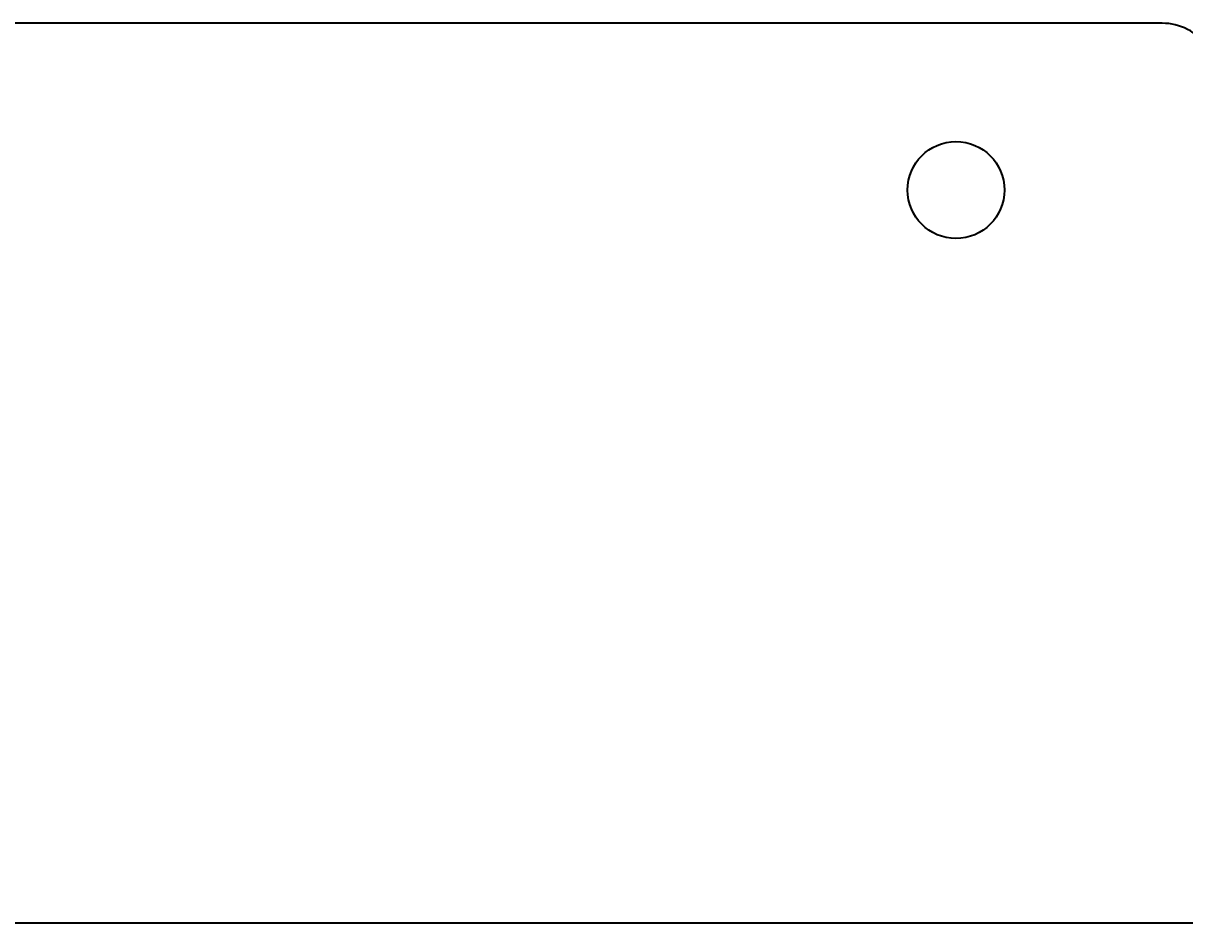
# Model space of a CAD drawing. Header units: inches. Extents: x 0 to 34.2, y 0 to 22.
# Drawn here: x 10.179 to 12.793, y 15.375 to 17.398 of the extents above; entities that cross this region are included whole.
import ezdxf
from ezdxf.enums import TextEntityAlignment as Align

# ---------------------------------------------------------------- set-up
doc = ezdxf.new("R2010")
doc.units = ezdxf.units.IN
doc.header["$MEASUREMENT"] = 0
doc.layers.add('02___PRT_ALL_AXES', color=7, linetype='Continuous')
doc.layers.add('PSYMS', color=7, linetype='Continuous')
doc.styles.get("Standard").update_dxf_attribs({"font": 'arial.ttf'})
doc.styles.add('WD', font='romans.shx', dxfattribs={"height": 0.185})
doc.dimstyles.get("Standard").update_dxf_attribs({"dimtxt": 0.18, "dimasz": 0.18, "dimexe": 0.18, "dimexo": 0.0625, "dimgap": 0.09, "dimtad": 0, "dimtih": 1, "dimtoh": 1, "dimdec": 4, "dimzin": 0, "dimdsep": 46, "dimtxsty": 'Standard', "dimcen": 0.09, "dimadec": 0, "dimazin": 0, "dimtfac": 1, "dimtdec": 4, "dimtofl": 0, "dimtmove": 0, "dimatfit": 3, "dimfxl": 1, "dimtolj": 1, "dimtzin": 0, "dimarcsym": 0})

# ---------------------------------------------------------------- blocks, each defined once
blk = doc.blocks.new('SEN-12P10')
at = {"color": 3, "linetype": 'Continuous'}
blk.add_line((7.8669, 11.0227), (1.1893, 11.0227), dxfattribs=at)
blk.add_arc((7.8669, 10.8977), 0.125, 35.6366, 90, dxfattribs=at)
at = {"layer": '02___PRT_ALL_AXES', "color": 3, "linetype": 'Continuous'}
blk.add_circle((7.4031, 10.6477), 0.109, dxfattribs=at)
at = {"style": 'WD', "width": 0.7}
for tag, p in [('INST', (4.4375, 11.9821)), ('LOC', (4.4375, 11.8125)), ('DESC1', (4.4375, 11.6562)), ('DESC2', (4.4375, 11.5)), ('DESC3', (4.4375, 11.3521)), ('XREF', (4.4375, 10.7812))]:
    blk.add_attdef(tag, text='', height=0.125, dxfattribs=at).set_placement(p, align=Align.CENTER)
at = {"style": 'WD'}
blk.add_attdef('TAG1', text='', height=0.125, dxfattribs=at).set_placement((4.4375, 11.1875), align=Align.CENTER)
at = {"style": 'WD', "flags": 9}
blk.add_attdef('FAMILY', (4.6422, 11.1523), '', height=0.01, dxfattribs=at)
for tag, p in [('CAT', (4.6672, 11.1082)), ('ASSYCODE', (4.6675, 11.0714)), ('MFG', (4.6653, 11.0887))]:
    blk.add_attdef(tag, text='', height=0.01, dxfattribs=at).set_placement(p, align=Align.CENTER)
blk = doc.blocks.new('*D32')
at = {"color": 0, "lineweight": -2, "transparency": 16777216}
for p, q in [((12.875, 17.375), (15.2425, 17.375)), ((15.0625, 17.195), (15.0625, 16.5569)), ((15.0625, 15.555), (15.0625, 16.1931)), ((9.4375, 15.375), (15.2425, 15.375))]:
    blk.add_line(p, q, dxfattribs=at)
at = {"color": 0, "transparency": 16777216}
for points in [[(15.0325, 17.195), (15.0925, 17.195), (15.0625, 17.375)], [(15.0325, 15.555), (15.0925, 15.555), (15.0625, 15.375)]]:
    blk.add_solid(points, dxfattribs=at)
at = {"layer": 'Defpoints', "color": 0, "transparency": 16777216}
for p in [(12.8125, 17.375), (9.375, 15.375), (15.0625, 15.375)]:
    blk.add_point(p, dxfattribs=at)
at = {"color": 0, "transparency": 16777216, "insert": (15.0625, 16.375), "char_height": 0.18, "attachment_point": 5}
blk.add_mtext('\\A1;2.0000', dxfattribs=at)

msp = doc.modelspace()

# ---------------------------------------------------------------- block references
at = {"layer": 'PSYMS'}
msp.add_blockref('SEN-12P10', (4.875, 6.375), dxfattribs=at)

# ---------------------------------------------------------------- dimensions: what is measured, and where the dimension line sits
at = {"color": 2}
dim = msp.add_linear_dim(base=(15.0625, 15.375), p1=(12.8125, 17.375), p2=(9.375, 15.375), angle=90, dimstyle='Standard', dxfattribs=at)
dim.commit()
dim.dimension.update_dxf_attribs({"geometry": '*D32', "text_midpoint": (15.0625, 16.375)})

doc.saveas('drawing.dxf')
